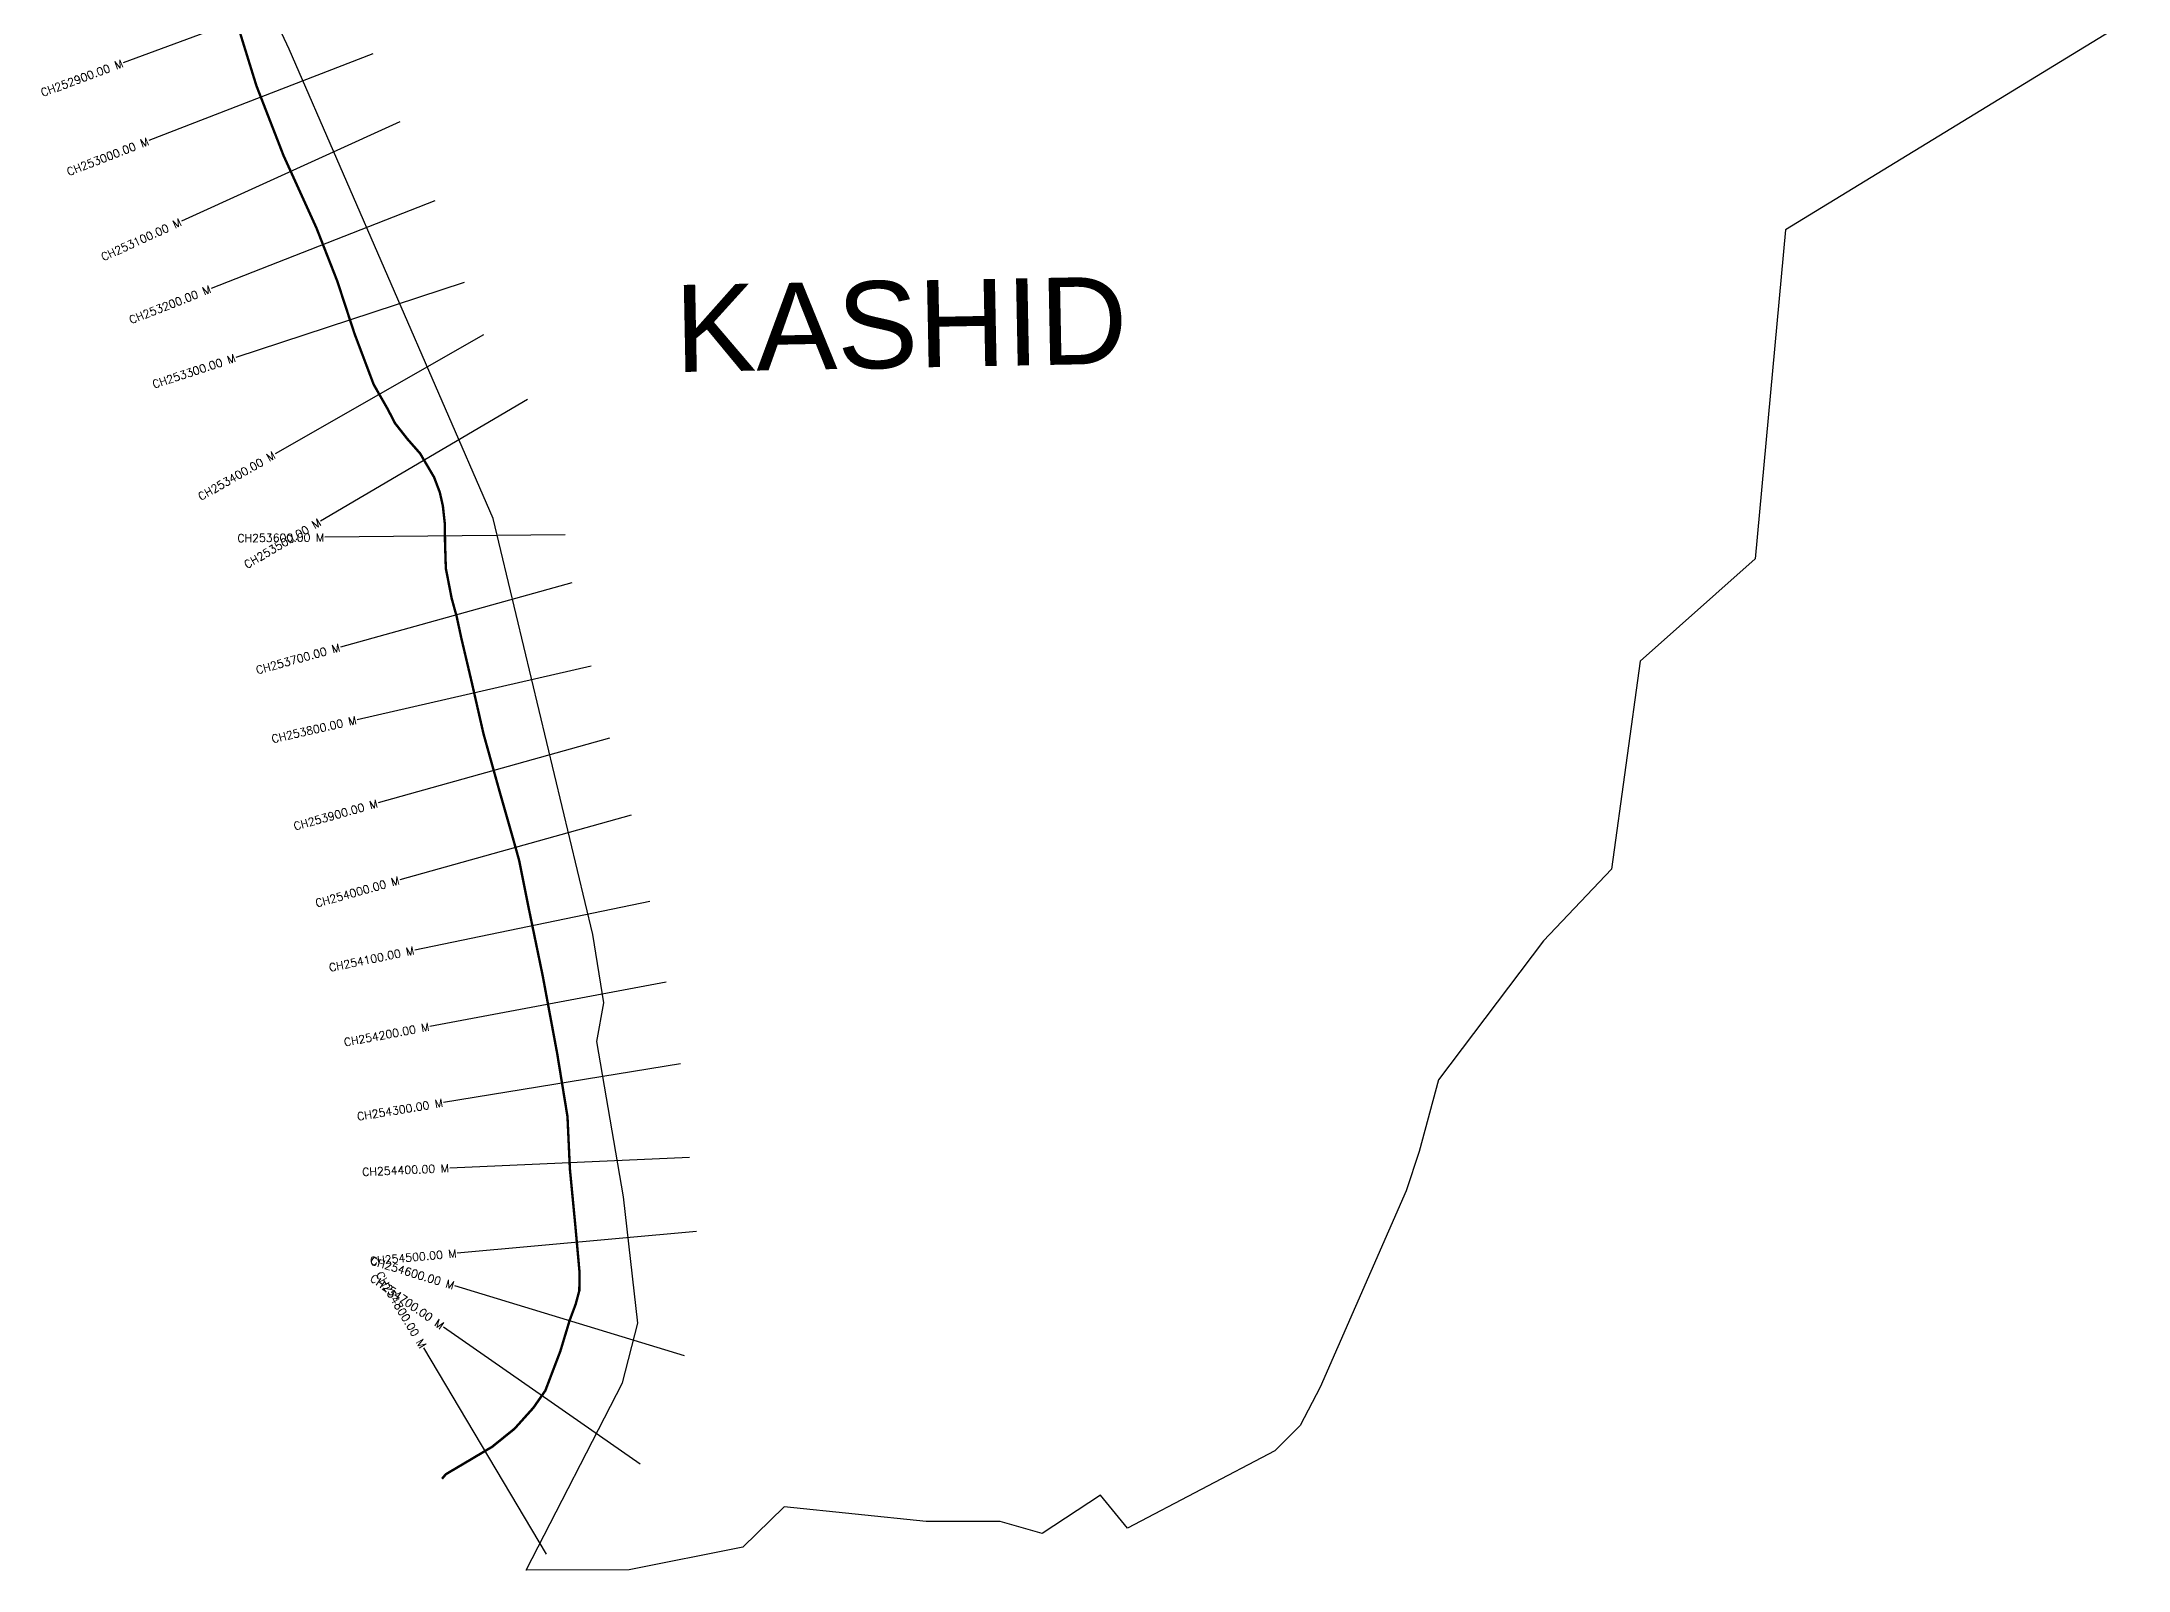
# Model space of a CAD drawing. Header units: metres. Extents: x 277431 to 280884, y 2039042 to 2043152.
# Drawn here: x 278276 to 280884, y 2039042 to 2040951 of the extents above; entities that cross this region are included whole.
import ezdxf
from ezdxf.enums import TextEntityAlignment as Align

# ---------------------------------------------------------------- set-up
doc = ezdxf.new("R2010")
doc.units = ezdxf.units.M
for name, color, linetype in [('CS', 134, 'Continuous'), ('CSMark', 6, 'Continuous'), ('NATURALLY PROTECTED', 3, 'Continuous'), ('village', 3, 'Continuous'), ('VILLAGE NAME', 250, 'Continuous')]:
    doc.layers.add(name, color=color, linetype=linetype)
doc.styles.get("Standard").update_dxf_attribs({"font": 'simplex.shx'})

msp = doc.modelspace()

# ---------------------------------------------------------------- linework, layer by layer
at = {"layer": 'CS'}
for p, q in [((278659.9, 2041029.1), (278378.4, 2040925.2)), ((278690.1, 2040936.4), (278410.4, 2040827.9)), ((278724.1, 2040851.6), (278451.1, 2040727.2)), ((278767.6, 2040752.6), (278488.2, 2040643.3)), ((278804.2, 2040650.6), (278519.1, 2040557.1)), ((278828.5, 2040585.4), (278568, 2040436.6)), ((278883.6, 2040504.6), (278624.9, 2040352.7)), ((278930.3, 2040335.4), (278630.3, 2040332.5)), ((278939, 2040275.5), (278649.9, 2040195.3)), ((278963, 2040171.3), (278670.5, 2040104.6)), ((278985.7, 2040081.6), (278696.9, 2040000.6)), ((279013, 2039985.2), (278724.1, 2039904.5)), ((279036.4, 2039877.5), (278742.7, 2039816.8)), ((279056.5, 2039776.6), (278761.6, 2039721.5)), ((279074.6, 2039674.8), (278778.6, 2039626.4)), ((279085.9, 2039557.9), (278786.2, 2039544.5)), ((279094.5, 2039465.1), (278795.7, 2039438.2)), ((279079.5, 2039310.2), (278792.5, 2039397.4)), ((279024.4, 2039174.6), (278778.3, 2039346)), ((278907, 2039062.1), (278753.7, 2039320))]:
    msp.add_line(p, q, dxfattribs=at)
at = {"layer": 'NATURALLY PROTECTED', "const_width": 3, "flags": 128}
msp.add_lwpolyline([(278523, 2040966.6), (278544.7, 2040896.5), (278578.7, 2040809), (278619.9, 2040718.4), (278645.8, 2040652.3), (278667.2, 2040587), (278691.2, 2040523.4), (278708.5, 2040493.1), (278718, 2040474.8), (278733.4, 2040455.2), (278749.3, 2040437.1), (278766.7, 2040407.5), (278773.9, 2040388.5), (278777.7, 2040371.5), (278780.1, 2040349.5), (278780.4, 2040325.4), (278781.4, 2040293.6), (278788.7, 2040256.1), (278794.9, 2040233.6), (278800.8, 2040206.3), (278813.9, 2040150.7), (278828.5, 2040086.8), (278848, 2040016.9), (278865.1, 2039957.1), (278873, 2039928.8), (278885.5, 2039866.5), (278902.4, 2039784.9), (278920.5, 2039687.8), (278933.4, 2039608.8), (278936.4, 2039543.4), (278943.4, 2039470.5), (278948.4, 2039415), (278948.2, 2039391.5), (278943.6, 2039374.4), (278936.1, 2039354.3), (278924.5, 2039315.9), (278905.7, 2039266.5), (278890.7, 2039245), (278867.3, 2039219), (278839.3, 2039196.4), (278809, 2039178.4), (278781.4, 2039162.1), (278776.6, 2039156.4)], dxfattribs=at)
at = {"layer": 'village', "color": 6}
msp.add_polyline3d([(280883.6, 2040978.2, 0), (280455.4, 2040716.4, 0), (280417.4, 2040305.6, 0), (280273.7, 2040177.9, 0), (280238.1, 2039917.8, 0), (280152.8, 2039828.5, 0), (280021.6, 2039654.7, 0), (279997.4, 2039565.1, 0), (279981.4, 2039516.3, 0), (279874, 2039270.9, 0), (279849.1, 2039222.9, 0), (279817.2, 2039191.2, 0), (279633.3, 2039094.7, 0), (279599.2, 2039136.1, 0), (279526.6, 2039088, 0), (279474, 2039103.1, 0), (279381.4, 2039103, 0), (279204.2, 2039121.4, 0), (279152.3, 2039071.2, 0), (279010.5, 2039042.6, 0), (278881.7, 2039042.2, 0), (279002, 2039276.2, 0), (279021.1, 2039350.7, 0), (279003.4, 2039508.6, 0), (278969.9, 2039702.7, 0), (278978.9, 2039751, 0), (278965, 2039836.1, 0), (278840.4, 2040356.1, 0), (278585.6, 2040942.2, 0), (278542.9, 2041034.3, 0)], dxfattribs=at)

# ---------------------------------------------------------------- texts
at = {"layer": 'CSMark'}
for s, rotation, p in [('CH252900.00 M', 20.2472, (278377.5, 2040924.9)), ('CH253000.00 M', 21.203, (278409.5, 2040827.6)), ('CH253100.00 M', 24.4842, (278450.1, 2040726.8)), ('CH253200.00 M', 21.3589, (278487.3, 2040642.9)), ('CH253300.00 M', 18.1687, (278518.2, 2040556.8)), ('CH253400.00 M', 29.743, (278567.1, 2040436.1)), ('CH253500.00 M', 30.4308, (278624, 2040352.2)), ('CH253600.00 M', 0.5652, (278629.3, 2040332.4)), ('CH253700.00 M', 15.5047, (278648.9, 2040195.1)), ('CH253800.00 M', 12.8505, (278669.6, 2040104.4)), ('CH253900.00 M', 15.6644, (278695.9, 2040000.3)), ('CH254000.00 M', 15.6181, (278723.1, 2039904.2)), ('CH254100.00 M', 11.6718, (278741.7, 2039816.6)), ('CH254200.00 M', 10.5739, (278760.7, 2039721.3)), ('CH254300.00 M', 9.2903, (278777.6, 2039626.2)), ('CH254400.00 M', 2.5522, (278785.2, 2039544.5)), ('CH254500.00 M', 5.1526, (278794.7, 2039438.1)), ('CH254700.00 M', 325.1363, (278777.4, 2039346.6)), ('CH254600.00 M', 343.1017, (278791.5, 2039397.7)), ('CH254800.00 M', 300.7347, (278753.2, 2039320.8))]:
    msp.add_text(s, height=10, rotation=rotation, dxfattribs=at).set_placement(p, align=Align.MIDDLE_RIGHT)
at = {"layer": 'VILLAGE NAME', "insert": (279066.3, 2040647.5), "char_height": 108.748, "attachment_point": 1, "rotation": 1.1028}
msp.add_mtext_dynamic_manual_height_columns('{\\fArial|b0|i0|c0|p34;KASHID}', width=726.929, gutter_width=543.7, heights=[0], dxfattribs=at)

doc.saveas('drawing.dxf')
